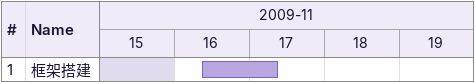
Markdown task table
| ID | Task | Start | Finish |
|---|---|---|---|
| 1 | 框架搭建 | 2009-11-16 | 2009-11-17 |
